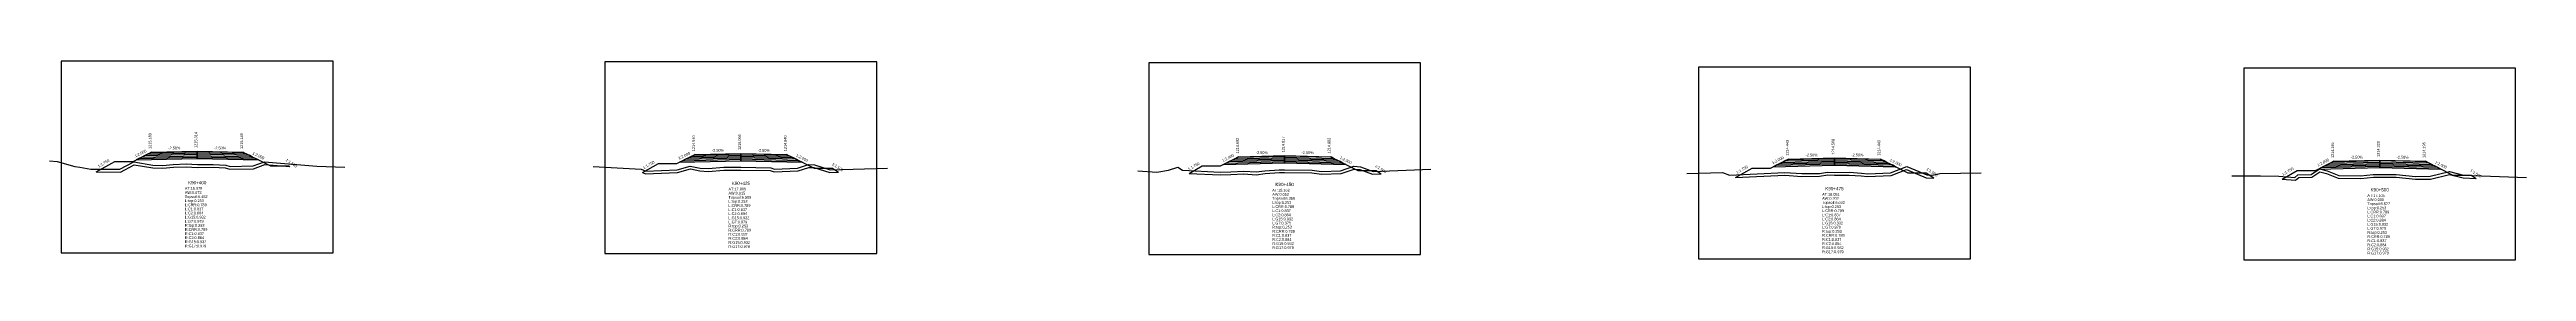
# Model space of a CAD drawing. Extents: x -7 to 78429, y 1189 to 1262.
# Drawn here: x 11651 to 11921.6, y 1203.4 to 1225.2 of the extents above; entities that cross this region are included whole.
import ezdxf
from ezdxf.enums import TextEntityAlignment as Align

# ---------------------------------------------------------------- set-up
doc = ezdxf.new("R2010")
doc.units = 0

msp = doc.modelspace()

# ---------------------------------------------------------------- linework, layer by layer
at = {"layer": 'A4_BORDER', "color": 7}
for points in [[(11652.28, 1204.176), (11681.98, 1204.176), (11681.98, 1225.176), (11652.28, 1225.176), (11652.28, 1204.176)], [(11711.674, 1204.102), (11741.374, 1204.102), (11741.374, 1225.102), (11711.674, 1225.102), (11711.674, 1204.102)], [(11771.078, 1203.978), (11800.778, 1203.978), (11800.778, 1224.978), (11771.078, 1224.978), (11771.078, 1203.978)], [(11831.149, 1203.526), (11860.849, 1203.526), (11860.849, 1224.526), (11831.149, 1224.526), (11831.149, 1203.526)], [(11890.712, 1203.393), (11920.412, 1203.393), (11920.412, 1224.393), (11890.712, 1224.393), (11890.712, 1203.393)]]:
    msp.add_lwpolyline(points, dxfattribs=at)
at = {"layer": 'CLEAR_GROUND', "color": 8}
for points in [[(11656.095, 1213.026), (11658.754, 1213.022), (11660.261, 1213.822), (11662.266, 1213.463), (11663.358, 1213.44), (11664.538, 1213.55), (11665.94, 1213.602), (11667.152, 1213.529), (11668.87, 1213.553), (11670.194, 1213.473), (11670.712, 1213.325), (11673.294, 1213.387), (11674.52, 1213.841), (11677.244, 1213.614)], [(11715.795, 1212.952), (11716.095, 1212.83), (11719.606, 1212.969), (11721.012, 1213.365), (11722.038, 1213.143), (11722.968, 1213.095), (11724.671, 1213.236), (11726.512, 1213.236), (11729.733, 1213.189), (11730.156, 1213.034), (11732.778, 1213.158), (11733.951, 1213.528), (11734.508, 1213.52), (11736.246, 1212.963), (11737.2, 1212.989)], [(11775.495, 1212.873), (11778.892, 1212.696), (11780.057, 1212.754), (11781.484, 1212.827), (11782.814, 1212.725), (11783.788, 1212.865), (11785.357, 1212.967), (11785.903, 1212.967), (11788.905, 1212.919), (11789.954, 1212.77), (11792.098, 1212.846), (11793.517, 1213.353), (11794.146, 1213.285), (11795.544, 1212.792), (11796.474, 1212.828)], [(11835.195, 1212.412), (11840.585, 1212.68), (11842.436, 1212.543), (11844.378, 1212.561), (11845.271, 1212.702), (11846.008, 1212.669), (11847.615, 1212.69), (11848.915, 1212.607), (11849.616, 1212.513), (11852.178, 1212.651), (11853.884, 1213.304), (11856.005, 1212.399), (11856.779, 1212.357), (11856.849, 1212.376)], [(11894.895, 1212.243), (11896.372, 1212.12), (11896.724, 1212.404), (11898.167, 1212.465), (11899.025, 1213.056), (11899.742, 1212.849), (11901.033, 1212.359), (11903.497, 1212.317), (11904.875, 1212.461), (11905.542, 1212.447), (11907.356, 1212.447), (11909.479, 1212.232), (11911.107, 1212.256), (11913.198, 1212.752), (11914.683, 1212.384), (11916.115, 1212.326)]]:
    msp.add_lwpolyline(points, dxfattribs=at)
at = {"layer": 'DESIGN_ROAD_TRIMMED', "color": 1}
for points in [[(11656.095, 1213.026), (11658.13, 1214.189), (11660.13, 1214.189), (11662.13, 1215.189), (11662.13, 1215.189), (11662.025, 1215.136), (11662.025, 1215.136), (11661.709, 1214.978), (11661.709, 1214.978), (11661.394, 1214.821), (11661.394, 1214.821), (11661.078, 1214.663), (11661.078, 1214.663), (11660.762, 1214.505), (11660.762, 1214.505), (11660.446, 1214.347), (11667.13, 1214.514), (11667.13, 1214.664), (11667.13, 1214.664), (11667.13, 1214.814), (11667.13, 1214.814), (11667.13, 1214.964), (11667.13, 1214.964), (11667.13, 1215.114), (11667.13, 1215.114), (11667.13, 1215.264), (11667.13, 1215.264), (11667.13, 1215.314), (11667.13, 1215.314), (11667.13, 1215.314), (11667.13, 1215.314), (11667.13, 1215.314), (11667.13, 1215.264), (11667.13, 1215.264), (11667.13, 1215.114), (11667.13, 1215.114), (11667.13, 1214.964), (11667.13, 1214.964), (11667.13, 1214.814), (11667.13, 1214.814), (11667.13, 1214.664), (11667.13, 1214.664), (11667.13, 1214.514), (11673.815, 1214.347), (11673.499, 1214.505), (11673.499, 1214.505), (11673.183, 1214.663), (11673.183, 1214.663), (11672.867, 1214.821), (11672.867, 1214.821), (11672.551, 1214.978), (11672.551, 1214.978), (11672.236, 1215.136), (11672.236, 1215.136), (11672.13, 1215.189), (11672.13, 1215.189), (11675.13, 1213.689), (11677.13, 1213.689), (11677.244, 1213.614)], [(11715.795, 1212.952), (11717.524, 1213.94), (11719.524, 1213.94), (11721.524, 1214.94), (11721.524, 1214.94), (11721.418, 1214.887), (11721.418, 1214.887), (11721.102, 1214.729), (11721.102, 1214.729), (11720.787, 1214.572), (11720.787, 1214.572), (11720.471, 1214.414), (11720.471, 1214.414), (11720.155, 1214.256), (11720.155, 1214.256), (11719.839, 1214.098), (11726.524, 1214.265), (11726.524, 1214.415), (11726.524, 1214.415), (11726.524, 1214.565), (11726.524, 1214.565), (11726.524, 1214.715), (11726.524, 1214.715), (11726.524, 1214.865), (11726.524, 1214.865), (11726.524, 1215.015), (11726.524, 1215.015), (11726.524, 1215.065), (11726.524, 1215.065), (11726.524, 1215.065), (11726.524, 1215.065), (11726.524, 1215.065), (11726.524, 1215.015), (11726.524, 1215.015), (11726.524, 1214.865), (11726.524, 1214.865), (11726.524, 1214.715), (11726.524, 1214.715), (11726.524, 1214.565), (11726.524, 1214.565), (11726.524, 1214.415), (11726.524, 1214.415), (11726.524, 1214.265), (11733.208, 1214.098), (11732.892, 1214.256), (11732.892, 1214.256), (11732.576, 1214.414), (11732.576, 1214.414), (11732.26, 1214.572), (11732.26, 1214.572), (11731.945, 1214.729), (11731.945, 1214.729), (11731.629, 1214.887), (11731.629, 1214.887), (11731.524, 1214.94), (11731.524, 1214.94), (11734.524, 1213.44), (11736.524, 1213.44), (11737.2, 1212.989)], [(11775.495, 1212.873), (11776.928, 1213.692), (11778.928, 1213.692), (11780.928, 1214.692), (11780.928, 1214.692), (11780.823, 1214.639), (11780.823, 1214.639), (11780.507, 1214.481), (11780.507, 1214.481), (11780.191, 1214.324), (11780.191, 1214.324), (11779.876, 1214.166), (11779.876, 1214.166), (11779.56, 1214.008), (11779.56, 1214.008), (11779.244, 1213.85), (11785.928, 1214.017), (11785.928, 1214.167), (11785.928, 1214.167), (11785.928, 1214.317), (11785.928, 1214.317), (11785.928, 1214.467), (11785.928, 1214.467), (11785.928, 1214.617), (11785.928, 1214.617), (11785.928, 1214.767), (11785.928, 1214.767), (11785.928, 1214.817), (11785.928, 1214.817), (11785.928, 1214.817), (11785.928, 1214.817), (11785.928, 1214.817), (11785.928, 1214.767), (11785.928, 1214.767), (11785.928, 1214.617), (11785.928, 1214.617), (11785.928, 1214.467), (11785.928, 1214.467), (11785.928, 1214.317), (11785.928, 1214.317), (11785.928, 1214.167), (11785.928, 1214.167), (11785.928, 1214.017), (11792.613, 1213.85), (11792.297, 1214.008), (11792.297, 1214.008), (11791.981, 1214.166), (11791.981, 1214.166), (11791.665, 1214.324), (11791.665, 1214.324), (11791.349, 1214.481), (11791.349, 1214.481), (11791.034, 1214.639), (11791.034, 1214.639), (11790.928, 1214.692), (11790.928, 1214.692), (11793.928, 1213.192), (11795.928, 1213.192), (11796.474, 1212.828)], [(11835.195, 1212.412), (11836.999, 1213.443), (11838.999, 1213.443), (11840.999, 1214.443), (11840.999, 1214.443), (11840.894, 1214.39), (11840.894, 1214.39), (11840.578, 1214.232), (11840.578, 1214.232), (11840.262, 1214.075), (11840.262, 1214.075), (11839.946, 1213.917), (11839.946, 1213.917), (11839.63, 1213.759), (11839.63, 1213.759), (11839.315, 1213.601), (11845.999, 1213.768), (11845.999, 1213.918), (11845.999, 1213.918), (11845.999, 1214.068), (11845.999, 1214.068), (11845.999, 1214.218), (11845.999, 1214.218), (11845.999, 1214.368), (11845.999, 1214.368), (11845.999, 1214.518), (11845.999, 1214.518), (11845.999, 1214.568), (11845.999, 1214.568), (11845.999, 1214.568), (11845.999, 1214.568), (11845.999, 1214.568), (11845.999, 1214.518), (11845.999, 1214.518), (11845.999, 1214.368), (11845.999, 1214.368), (11845.999, 1214.218), (11845.999, 1214.218), (11845.999, 1214.068), (11845.999, 1214.068), (11845.999, 1213.918), (11845.999, 1213.918), (11845.999, 1213.768), (11852.683, 1213.601), (11852.367, 1213.759), (11852.367, 1213.759), (11852.051, 1213.917), (11852.051, 1213.917), (11851.736, 1214.075), (11851.736, 1214.075), (11851.42, 1214.232), (11851.42, 1214.232), (11851.104, 1214.39), (11851.104, 1214.39), (11850.999, 1214.443), (11850.999, 1214.443), (11853.999, 1212.943), (11855.999, 1212.943), (11856.849, 1212.376)], [(11894.895, 1212.243), (11896.562, 1213.195), (11898.562, 1213.195), (11900.562, 1214.195), (11900.562, 1214.195), (11900.457, 1214.142), (11900.457, 1214.142), (11900.141, 1213.984), (11900.141, 1213.984), (11899.825, 1213.827), (11899.825, 1213.827), (11899.509, 1213.669), (11899.509, 1213.669), (11899.193, 1213.511), (11899.193, 1213.511), (11898.878, 1213.353), (11905.562, 1213.52), (11905.562, 1213.67), (11905.562, 1213.67), (11905.562, 1213.82), (11905.562, 1213.82), (11905.562, 1213.97), (11905.562, 1213.97), (11905.562, 1214.12), (11905.562, 1214.12), (11905.562, 1214.27), (11905.562, 1214.27), (11905.562, 1214.32), (11905.562, 1214.32), (11905.562, 1214.32), (11905.562, 1214.32), (11905.562, 1214.32), (11905.562, 1214.27), (11905.562, 1214.27), (11905.562, 1214.12), (11905.562, 1214.12), (11905.562, 1213.97), (11905.562, 1213.97), (11905.562, 1213.82), (11905.562, 1213.82), (11905.562, 1213.67), (11905.562, 1213.67), (11905.562, 1213.52), (11912.246, 1213.353), (11911.93, 1213.511), (11911.93, 1213.511), (11911.614, 1213.669), (11911.614, 1213.669), (11911.299, 1213.827), (11911.299, 1213.827), (11910.983, 1213.984), (11910.983, 1213.984), (11910.667, 1214.142), (11910.667, 1214.142), (11910.562, 1214.195), (11910.562, 1214.195), (11913.562, 1212.695), (11915.562, 1212.695), (11916.115, 1212.326)]]:
    msp.add_lwpolyline(points, dxfattribs=at)
at = {"layer": 'FINISHED_ROAD', "color": 2}
for points in [[(11658.13, 1214.189), (11660.13, 1214.189), (11662.13, 1215.189), (11662.13, 1215.189), (11667.13, 1215.314), (11672.13, 1215.189), (11672.13, 1215.189), (11675.13, 1213.689), (11677.13, 1213.689)], [(11717.524, 1213.94), (11719.524, 1213.94), (11721.524, 1214.94), (11721.524, 1214.94), (11726.524, 1215.065), (11731.524, 1214.94), (11731.524, 1214.94), (11734.524, 1213.44), (11736.524, 1213.44)], [(11776.928, 1213.692), (11778.928, 1213.692), (11780.928, 1214.692), (11780.928, 1214.692), (11785.928, 1214.817), (11790.928, 1214.692), (11790.928, 1214.692), (11793.928, 1213.192), (11795.928, 1213.192)], [(11836.999, 1213.443), (11838.999, 1213.443), (11840.999, 1214.443), (11840.999, 1214.443), (11845.999, 1214.568), (11850.999, 1214.443), (11850.999, 1214.443), (11853.999, 1212.943), (11855.999, 1212.943)], [(11896.562, 1213.195), (11898.562, 1213.195), (11900.562, 1214.195), (11900.562, 1214.195), (11905.562, 1214.32), (11910.562, 1214.195), (11910.562, 1214.195), (11913.562, 1212.695), (11915.562, 1212.695)]]:
    msp.add_lwpolyline(points, dxfattribs=at)
at = {"layer": 'LAYER_0', "color": 4}
for points in [[(11662.13, 1215.189), (11662.025, 1215.136), (11667.13, 1215.264), (11667.13, 1215.314)], [(11721.524, 1214.94), (11721.418, 1214.887), (11726.524, 1215.015), (11726.524, 1215.065)], [(11780.928, 1214.692), (11780.823, 1214.639), (11785.928, 1214.767), (11785.928, 1214.817)], [(11840.999, 1214.443), (11840.894, 1214.39), (11845.999, 1214.518), (11845.999, 1214.568)], [(11900.562, 1214.195), (11900.457, 1214.142), (11905.562, 1214.27), (11905.562, 1214.32)]]:
    msp.add_lwpolyline(points, dxfattribs=at)
at = {"layer": 'LAYER_1', "color": 4}
for points in [[(11662.025, 1215.136), (11661.709, 1214.978), (11667.13, 1215.114), (11667.13, 1215.264)], [(11721.418, 1214.887), (11721.102, 1214.729), (11726.524, 1214.865), (11726.524, 1215.015)], [(11780.823, 1214.639), (11780.507, 1214.481), (11785.928, 1214.617), (11785.928, 1214.767)], [(11840.894, 1214.39), (11840.578, 1214.232), (11845.999, 1214.368), (11845.999, 1214.518)], [(11900.457, 1214.142), (11900.141, 1213.984), (11905.562, 1214.12), (11905.562, 1214.27)]]:
    msp.add_lwpolyline(points, dxfattribs=at)
at = {"layer": 'LAYER_10', "color": 6}
for points in [[(11673.183, 1214.663), (11673.499, 1214.505), (11667.13, 1214.664), (11667.13, 1214.814)], [(11732.576, 1214.414), (11732.892, 1214.256), (11726.524, 1214.415), (11726.524, 1214.565)], [(11791.981, 1214.166), (11792.297, 1214.008), (11785.928, 1214.167), (11785.928, 1214.317)], [(11852.051, 1213.917), (11852.367, 1213.759), (11845.999, 1213.918), (11845.999, 1214.068)], [(11911.614, 1213.669), (11911.93, 1213.511), (11905.562, 1213.67), (11905.562, 1213.82)]]:
    msp.add_lwpolyline(points, dxfattribs=at)
at = {"layer": 'LAYER_11', "color": 6}
for points in [[(11673.499, 1214.505), (11673.815, 1214.347), (11667.13, 1214.514), (11667.13, 1214.664)], [(11732.892, 1214.256), (11733.208, 1214.098), (11726.524, 1214.265), (11726.524, 1214.415)], [(11792.297, 1214.008), (11792.613, 1213.85), (11785.928, 1214.017), (11785.928, 1214.167)], [(11852.367, 1213.759), (11852.683, 1213.601), (11845.999, 1213.768), (11845.999, 1213.918)], [(11911.93, 1213.511), (11912.246, 1213.353), (11905.562, 1213.52), (11905.562, 1213.67)]]:
    msp.add_lwpolyline(points, dxfattribs=at)
at = {"layer": 'LAYER_2', "color": 4}
for points in [[(11661.709, 1214.978), (11661.394, 1214.821), (11667.13, 1214.964), (11667.13, 1215.114)], [(11721.102, 1214.729), (11720.787, 1214.572), (11726.524, 1214.715), (11726.524, 1214.865)], [(11780.507, 1214.481), (11780.191, 1214.324), (11785.928, 1214.467), (11785.928, 1214.617)], [(11840.578, 1214.232), (11840.262, 1214.075), (11845.999, 1214.218), (11845.999, 1214.368)], [(11900.141, 1213.984), (11899.825, 1213.827), (11905.562, 1213.97), (11905.562, 1214.12)]]:
    msp.add_lwpolyline(points, dxfattribs=at)
at = {"layer": 'LAYER_3', "color": 4}
for points in [[(11661.394, 1214.821), (11661.078, 1214.663), (11667.13, 1214.814), (11667.13, 1214.964)], [(11720.787, 1214.572), (11720.471, 1214.414), (11726.524, 1214.565), (11726.524, 1214.715)], [(11780.191, 1214.324), (11779.876, 1214.166), (11785.928, 1214.317), (11785.928, 1214.467)], [(11840.262, 1214.075), (11839.946, 1213.917), (11845.999, 1214.068), (11845.999, 1214.218)], [(11899.825, 1213.827), (11899.509, 1213.669), (11905.562, 1213.82), (11905.562, 1213.97)]]:
    msp.add_lwpolyline(points, dxfattribs=at)
at = {"layer": 'LAYER_4', "color": 4}
for points in [[(11661.078, 1214.663), (11660.762, 1214.505), (11667.13, 1214.664), (11667.13, 1214.814)], [(11720.471, 1214.414), (11720.155, 1214.256), (11726.524, 1214.415), (11726.524, 1214.565)], [(11779.876, 1214.166), (11779.56, 1214.008), (11785.928, 1214.167), (11785.928, 1214.317)], [(11839.946, 1213.917), (11839.63, 1213.759), (11845.999, 1213.918), (11845.999, 1214.068)], [(11899.509, 1213.669), (11899.193, 1213.511), (11905.562, 1213.67), (11905.562, 1213.82)]]:
    msp.add_lwpolyline(points, dxfattribs=at)
at = {"layer": 'LAYER_5', "color": 4}
for points in [[(11660.762, 1214.505), (11660.446, 1214.347), (11667.13, 1214.514), (11667.13, 1214.664)], [(11720.155, 1214.256), (11719.839, 1214.098), (11726.524, 1214.265), (11726.524, 1214.415)], [(11779.56, 1214.008), (11779.244, 1213.85), (11785.928, 1214.017), (11785.928, 1214.167)], [(11839.63, 1213.759), (11839.315, 1213.601), (11845.999, 1213.768), (11845.999, 1213.918)], [(11899.193, 1213.511), (11898.878, 1213.353), (11905.562, 1213.52), (11905.562, 1213.67)]]:
    msp.add_lwpolyline(points, dxfattribs=at)
at = {"layer": 'LAYER_6', "color": 6}
for points in [[(11672.13, 1215.189), (11672.236, 1215.136), (11667.13, 1215.264), (11667.13, 1215.314)], [(11731.524, 1214.94), (11731.629, 1214.887), (11726.524, 1215.015), (11726.524, 1215.065)], [(11790.928, 1214.692), (11791.034, 1214.639), (11785.928, 1214.767), (11785.928, 1214.817)], [(11850.999, 1214.443), (11851.104, 1214.39), (11845.999, 1214.518), (11845.999, 1214.568)], [(11910.562, 1214.195), (11910.667, 1214.142), (11905.562, 1214.27), (11905.562, 1214.32)]]:
    msp.add_lwpolyline(points, dxfattribs=at)
at = {"layer": 'LAYER_7', "color": 6}
for points in [[(11672.236, 1215.136), (11672.551, 1214.978), (11667.13, 1215.114), (11667.13, 1215.264)], [(11731.629, 1214.887), (11731.945, 1214.729), (11726.524, 1214.865), (11726.524, 1215.015)], [(11791.034, 1214.639), (11791.349, 1214.481), (11785.928, 1214.617), (11785.928, 1214.767)], [(11851.104, 1214.39), (11851.42, 1214.232), (11845.999, 1214.368), (11845.999, 1214.518)], [(11910.667, 1214.142), (11910.983, 1213.984), (11905.562, 1214.12), (11905.562, 1214.27)]]:
    msp.add_lwpolyline(points, dxfattribs=at)
at = {"layer": 'LAYER_8', "color": 6}
for points in [[(11672.551, 1214.978), (11672.867, 1214.821), (11667.13, 1214.964), (11667.13, 1215.114)], [(11731.945, 1214.729), (11732.26, 1214.572), (11726.524, 1214.715), (11726.524, 1214.865)], [(11791.349, 1214.481), (11791.665, 1214.324), (11785.928, 1214.467), (11785.928, 1214.617)], [(11851.42, 1214.232), (11851.736, 1214.075), (11845.999, 1214.218), (11845.999, 1214.368)], [(11910.983, 1213.984), (11911.299, 1213.827), (11905.562, 1213.97), (11905.562, 1214.12)]]:
    msp.add_lwpolyline(points, dxfattribs=at)
at = {"layer": 'LAYER_9', "color": 6}
for points in [[(11672.867, 1214.821), (11673.183, 1214.663), (11667.13, 1214.814), (11667.13, 1214.964)], [(11732.26, 1214.572), (11732.576, 1214.414), (11726.524, 1214.565), (11726.524, 1214.715)], [(11791.665, 1214.324), (11791.981, 1214.166), (11785.928, 1214.317), (11785.928, 1214.467)], [(11851.736, 1214.075), (11852.051, 1213.917), (11845.999, 1214.068), (11845.999, 1214.218)], [(11911.299, 1213.827), (11911.614, 1213.669), (11905.562, 1213.82), (11905.562, 1213.97)]]:
    msp.add_lwpolyline(points, dxfattribs=at)
at = {"layer": 'NATURAL_GROUND', "color": 3}
for points in [[(11650.999, 1214.242), (11651.843, 1214.159), (11653.769, 1213.613), (11654.309, 1213.562), (11655.526, 1213.327), (11658.679, 1213.322), (11660.211, 1214.136), (11662.295, 1213.762), (11663.347, 1213.74), (11664.518, 1213.849), (11665.943, 1213.902), (11667.159, 1213.829), (11668.877, 1213.853), (11670.244, 1213.77), (11670.75, 1213.626), (11673.236, 1213.686), (11674.478, 1214.145), (11680.203, 1213.668), (11683.247, 1213.562)], [(11710.378, 1213.632), (11715.636, 1213.342), (11716.149, 1213.132), (11719.559, 1213.267), (11721.003, 1213.674), (11722.078, 1213.441), (11722.964, 1213.396), (11724.659, 1213.536), (11726.515, 1213.536), (11729.789, 1213.488), (11730.203, 1213.337), (11732.725, 1213.456), (11733.908, 1213.829), (11734.558, 1213.819), (11736.289, 1213.264), (11742.55, 1213.438)], [(11769.893, 1213.163), (11771.984, 1213.008), (11773.246, 1213.214), (11774.277, 1213.551), (11774.778, 1213.211), (11778.892, 1212.996), (11780.041, 1213.054), (11781.488, 1213.128), (11782.804, 1213.027), (11783.757, 1213.164), (11785.347, 1213.267), (11785.905, 1213.267), (11788.928, 1213.219), (11789.97, 1213.071), (11792.041, 1213.144), (11793.481, 1213.659), (11794.213, 1213.579), (11795.589, 1213.094), (11801.906, 1213.34)], [(11829.872, 1212.871), (11833.769, 1212.973), (11834.536, 1212.68), (11840.589, 1212.981), (11842.446, 1212.843), (11844.353, 1212.861), (11845.254, 1213.003), (11846.013, 1212.969), (11847.623, 1212.99), (11848.945, 1212.906), (11849.628, 1212.814), (11852.115, 1212.948), (11853.89, 1213.628), (11856.074, 1212.696), (11856.747, 1212.659), (11857.493, 1212.865), (11862.036, 1212.939)], [(11889.405, 1212.599), (11892.534, 1212.6), (11894.543, 1212.573), (11896.277, 1212.429), (11896.613, 1212.7), (11898.068, 1212.761), (11898.972, 1213.384), (11899.837, 1213.134), (11901.091, 1212.658), (11903.484, 1212.617), (11904.863, 1212.761), (11905.545, 1212.747), (11907.371, 1212.747), (11909.492, 1212.532), (11911.07, 1212.555), (11913.2, 1213.061), (11914.726, 1212.683), (11921.597, 1212.404)]]:
    msp.add_lwpolyline(points, dxfattribs=at)
at = {"layer": 'STRUCTURE_LEFT', "color": 4}
for points in [[(11662.13, 1215.189), (11662.025, 1215.136), (11662.025, 1215.136), (11661.709, 1214.978), (11661.709, 1214.978), (11661.394, 1214.821), (11661.394, 1214.821), (11661.078, 1214.663), (11661.078, 1214.663), (11660.762, 1214.505), (11660.762, 1214.505), (11660.446, 1214.347), (11667.13, 1214.514), (11667.13, 1214.664), (11667.13, 1214.664), (11667.13, 1214.814), (11667.13, 1214.814), (11667.13, 1214.964), (11667.13, 1214.964), (11667.13, 1215.114), (11667.13, 1215.114), (11667.13, 1215.264), (11667.13, 1215.264), (11667.13, 1215.314), (11667.13, 1215.314)], [(11721.524, 1214.94), (11721.418, 1214.887), (11721.418, 1214.887), (11721.102, 1214.729), (11721.102, 1214.729), (11720.787, 1214.572), (11720.787, 1214.572), (11720.471, 1214.414), (11720.471, 1214.414), (11720.155, 1214.256), (11720.155, 1214.256), (11719.839, 1214.098), (11726.524, 1214.265), (11726.524, 1214.415), (11726.524, 1214.415), (11726.524, 1214.565), (11726.524, 1214.565), (11726.524, 1214.715), (11726.524, 1214.715), (11726.524, 1214.865), (11726.524, 1214.865), (11726.524, 1215.015), (11726.524, 1215.015), (11726.524, 1215.065), (11726.524, 1215.065)], [(11780.928, 1214.692), (11780.823, 1214.639), (11780.823, 1214.639), (11780.507, 1214.481), (11780.507, 1214.481), (11780.191, 1214.324), (11780.191, 1214.324), (11779.876, 1214.166), (11779.876, 1214.166), (11779.56, 1214.008), (11779.56, 1214.008), (11779.244, 1213.85), (11785.928, 1214.017), (11785.928, 1214.167), (11785.928, 1214.167), (11785.928, 1214.317), (11785.928, 1214.317), (11785.928, 1214.467), (11785.928, 1214.467), (11785.928, 1214.617), (11785.928, 1214.617), (11785.928, 1214.767), (11785.928, 1214.767), (11785.928, 1214.817), (11785.928, 1214.817)], [(11840.999, 1214.443), (11840.894, 1214.39), (11840.894, 1214.39), (11840.578, 1214.232), (11840.578, 1214.232), (11840.262, 1214.075), (11840.262, 1214.075), (11839.946, 1213.917), (11839.946, 1213.917), (11839.63, 1213.759), (11839.63, 1213.759), (11839.315, 1213.601), (11845.999, 1213.768), (11845.999, 1213.918), (11845.999, 1213.918), (11845.999, 1214.068), (11845.999, 1214.068), (11845.999, 1214.218), (11845.999, 1214.218), (11845.999, 1214.368), (11845.999, 1214.368), (11845.999, 1214.518), (11845.999, 1214.518), (11845.999, 1214.568), (11845.999, 1214.568)], [(11900.562, 1214.195), (11900.457, 1214.142), (11900.457, 1214.142), (11900.141, 1213.984), (11900.141, 1213.984), (11899.825, 1213.827), (11899.825, 1213.827), (11899.509, 1213.669), (11899.509, 1213.669), (11899.193, 1213.511), (11899.193, 1213.511), (11898.878, 1213.353), (11905.562, 1213.52), (11905.562, 1213.67), (11905.562, 1213.67), (11905.562, 1213.82), (11905.562, 1213.82), (11905.562, 1213.97), (11905.562, 1213.97), (11905.562, 1214.12), (11905.562, 1214.12), (11905.562, 1214.27), (11905.562, 1214.27), (11905.562, 1214.32), (11905.562, 1214.32)]]:
    msp.add_lwpolyline(points, dxfattribs=at)
at = {"layer": 'STRUCTURE_RIGHT', "color": 6}
for points in [[(11667.13, 1215.314), (11667.13, 1215.314), (11667.13, 1215.264), (11667.13, 1215.264), (11667.13, 1215.114), (11667.13, 1215.114), (11667.13, 1214.964), (11667.13, 1214.964), (11667.13, 1214.814), (11667.13, 1214.814), (11667.13, 1214.664), (11667.13, 1214.664), (11667.13, 1214.514), (11673.815, 1214.347), (11673.499, 1214.505), (11673.499, 1214.505), (11673.183, 1214.663), (11673.183, 1214.663), (11672.867, 1214.821), (11672.867, 1214.821), (11672.551, 1214.978), (11672.551, 1214.978), (11672.236, 1215.136), (11672.236, 1215.136), (11672.13, 1215.189)], [(11726.524, 1215.065), (11726.524, 1215.065), (11726.524, 1215.015), (11726.524, 1215.015), (11726.524, 1214.865), (11726.524, 1214.865), (11726.524, 1214.715), (11726.524, 1214.715), (11726.524, 1214.565), (11726.524, 1214.565), (11726.524, 1214.415), (11726.524, 1214.415), (11726.524, 1214.265), (11733.208, 1214.098), (11732.892, 1214.256), (11732.892, 1214.256), (11732.576, 1214.414), (11732.576, 1214.414), (11732.26, 1214.572), (11732.26, 1214.572), (11731.945, 1214.729), (11731.945, 1214.729), (11731.629, 1214.887), (11731.629, 1214.887), (11731.524, 1214.94)], [(11785.928, 1214.817), (11785.928, 1214.817), (11785.928, 1214.767), (11785.928, 1214.767), (11785.928, 1214.617), (11785.928, 1214.617), (11785.928, 1214.467), (11785.928, 1214.467), (11785.928, 1214.317), (11785.928, 1214.317), (11785.928, 1214.167), (11785.928, 1214.167), (11785.928, 1214.017), (11792.613, 1213.85), (11792.297, 1214.008), (11792.297, 1214.008), (11791.981, 1214.166), (11791.981, 1214.166), (11791.665, 1214.324), (11791.665, 1214.324), (11791.349, 1214.481), (11791.349, 1214.481), (11791.034, 1214.639), (11791.034, 1214.639), (11790.928, 1214.692)], [(11845.999, 1214.568), (11845.999, 1214.568), (11845.999, 1214.518), (11845.999, 1214.518), (11845.999, 1214.368), (11845.999, 1214.368), (11845.999, 1214.218), (11845.999, 1214.218), (11845.999, 1214.068), (11845.999, 1214.068), (11845.999, 1213.918), (11845.999, 1213.918), (11845.999, 1213.768), (11852.683, 1213.601), (11852.367, 1213.759), (11852.367, 1213.759), (11852.051, 1213.917), (11852.051, 1213.917), (11851.736, 1214.075), (11851.736, 1214.075), (11851.42, 1214.232), (11851.42, 1214.232), (11851.104, 1214.39), (11851.104, 1214.39), (11850.999, 1214.443)], [(11905.562, 1214.32), (11905.562, 1214.32), (11905.562, 1214.27), (11905.562, 1214.27), (11905.562, 1214.12), (11905.562, 1214.12), (11905.562, 1213.97), (11905.562, 1213.97), (11905.562, 1213.82), (11905.562, 1213.82), (11905.562, 1213.67), (11905.562, 1213.67), (11905.562, 1213.52), (11912.246, 1213.353), (11911.93, 1213.511), (11911.93, 1213.511), (11911.614, 1213.669), (11911.614, 1213.669), (11911.299, 1213.827), (11911.299, 1213.827), (11910.983, 1213.984), (11910.983, 1213.984), (11910.667, 1214.142), (11910.667, 1214.142), (11910.562, 1214.195)]]:
    msp.add_lwpolyline(points, dxfattribs=at)

# ---------------------------------------------------------------- texts
at = {"layer": 'INFO_TEXT'}
for s, p in [('AT:15.978', (11665.78, 1211.076)), ('AW:0.073', (11665.78, 1210.626)), ('Topsoil:6.452', (11665.78, 1210.176)), ('L:top:0.253', (11665.78, 1209.726)), ('L:CRR:0.789', (11665.78, 1209.276)), ('AT:17.809', (11725.174, 1211.002)), ('AW:0.015', (11725.174, 1210.552)), ('Topsoil:6.509', (11725.174, 1210.102)), ('L:top:0.253', (11725.174, 1209.652)), ('AT:18.162', (11784.578, 1210.878)), ('AW:0.052', (11784.578, 1210.428)), ('Topsoil:6.358', (11784.578, 1209.978)), ('L:top:0.253', (11784.578, 1209.528)), ('AT:18.051', (11844.649, 1210.426)), ('AW:0.202', (11844.649, 1209.976)), ('Topsoil:6.602', (11844.649, 1209.526)), ('AT:17.105', (11904.212, 1210.293)), ('AW:0.000', (11904.212, 1209.843)), ('Topsoil:6.527', (11904.212, 1209.393)), ('L:C1:0.837', (11665.78, 1208.826)), ('L:C2:0.884', (11665.78, 1208.376)), ('L:G15:0.932', (11665.78, 1207.926)), ('L:G7:0.979', (11665.78, 1207.476)), ('R:top:0.253', (11665.78, 1207.026)), ('R:CRR:0.789', (11665.78, 1206.576)), ('L:CRR:0.789', (11725.174, 1209.202)), ('L:C1:0.837', (11725.174, 1208.752)), ('L:C2:0.884', (11725.174, 1208.302)), ('L:G15:0.932', (11725.174, 1207.852)), ('L:G7:0.979', (11725.174, 1207.402)), ('R:top:0.253', (11725.174, 1206.952)), ('L:CRR:0.789', (11784.578, 1209.078)), ('L:C1:0.837', (11784.578, 1208.628)), ('L:C2:0.884', (11784.578, 1208.178)), ('L:G15:0.932', (11784.578, 1207.728)), ('L:G7:0.979', (11784.578, 1207.278)), ('R:top:0.253', (11784.578, 1206.828)), ('L:top:0.253', (11844.649, 1209.076)), ('L:CRR:0.789', (11844.649, 1208.626)), ('L:C1:0.837', (11844.649, 1208.176)), ('L:C2:0.884', (11844.649, 1207.726)), ('L:G15:0.932', (11844.649, 1207.276)), ('L:G7:0.979', (11844.649, 1206.826)), ('L:top:0.253', (11904.212, 1208.943)), ('L:CRR:0.789', (11904.212, 1208.493)), ('L:C1:0.837', (11904.212, 1208.043)), ('L:C2:0.884', (11904.212, 1207.593)), ('L:G15:0.932', (11904.212, 1207.143)), ('L:G7:0.979', (11904.212, 1206.693)), ('R:C1:0.837', (11665.78, 1206.126)), ('R:C2:0.884', (11665.78, 1205.676)), ('R:G15:0.932', (11665.78, 1205.226)), ('R:G17:0.979', (11665.78, 1204.776)), ('R:CRR:0.789', (11725.174, 1206.502)), ('R:C1:0.837', (11725.174, 1206.052)), ('R:C2:0.884', (11725.174, 1205.602)), ('R:G15:0.932', (11725.174, 1205.152)), ('R:G17:0.979', (11725.174, 1204.702)), ('R:CRR:0.789', (11784.578, 1206.378)), ('R:C1:0.837', (11784.578, 1205.928)), ('R:C2:0.884', (11784.578, 1205.478)), ('R:G15:0.932', (11784.578, 1205.028)), ('R:G17:0.979', (11784.578, 1204.578)), ('R:top:0.253', (11844.649, 1206.376)), ('R:CRR:0.789', (11844.649, 1205.926)), ('R:C1:0.837', (11844.649, 1205.476)), ('R:C2:0.884', (11844.649, 1205.026)), ('R:G15:0.932', (11844.649, 1204.576)), ('R:G17:0.979', (11844.649, 1204.126)), ('R:top:0.253', (11904.212, 1206.243)), ('R:CRR:0.789', (11904.212, 1205.793)), ('R:C1:0.837', (11904.212, 1205.343)), ('R:C2:0.884', (11904.212, 1204.893)), ('R:G15:0.932', (11904.212, 1204.443)), ('R:G17:0.979', (11904.212, 1203.993))]:
    msp.add_text(s, height=0.3, dxfattribs=at).set_placement(p)
at = {"layer": 'LEFT_TEXT_H'}
for s, p in [('1215.189', (11662.13, 1215.549)), ('1214.940', (11721.524, 1215.3)), ('1214.692', (11780.928, 1215.052)), ('1214.443', (11840.999, 1214.803)), ('1214.195', (11900.562, 1214.555))]:
    msp.add_text(s, height=0.3, rotation=90, dxfattribs=at).set_placement(p)
at = {"layer": 'POINT_TEXT_H'}
for s, p in [('1215.314', (11667.13, 1215.674)), ('1215.065', (11726.524, 1215.425)), ('1214.817', (11785.928, 1215.177)), ('1214.568', (11845.999, 1214.928)), ('1214.320', (11905.562, 1214.68))]:
    msp.add_text(s, height=0.3, rotation=90, dxfattribs=at).set_placement(p)
at = {"layer": 'RIGHT_TEXT_H'}
for s, p in [('1215.189', (11672.13, 1215.549)), ('1214.940', (11731.524, 1215.3)), ('1214.692', (11790.928, 1215.052)), ('1214.443', (11850.999, 1214.803)), ('1214.195', (11910.562, 1214.555))]:
    msp.add_text(s, height=0.3, rotation=90, dxfattribs=at).set_placement(p)
at = {"layer": 'SLOPE_left'}
for s, rotation, p in [('1:2.000', 26.565, (11661.05, 1214.85)), ('1:2.000', 26.565, (11720.443, 1214.601)), ('1:1.750', 29.745, (11657.024, 1213.764)), ('1:1.750', 29.745, (11716.57, 1213.603)), ('1:1.750', 29.745, (11776.122, 1213.439)), ('1:2.000', 26.565, (11779.848, 1214.353)), ('1:1.750', 29.745, (11836.008, 1213.084)), ('1:2.000', 26.565, (11839.918, 1214.104)), ('1:1.750', 29.745, (11895.639, 1212.875)), ('1:2.000', 26.565, (11899.481, 1213.856))]:
    msp.add_text(s, height=0.3, rotation=rotation, dxfattribs=at).set_placement(p, align=Align.BOTTOM_CENTER)
at = {"layer": 'SLOPE_right'}
for s, rotation, p in [('1:2.000', -26.565, (11673.711, 1214.6)), ('1:1.500', -33.69, (11677.287, 1213.801)), ('1:2.000', -26.565, (11733.104, 1214.351)), ('1:1.500', -33.69, (11736.961, 1213.364)), ('1:2.000', -26.565, (11792.509, 1214.103)), ('1:1.500', -33.69, (11796.301, 1213.16)), ('1:2.000', -26.565, (11852.579, 1213.854)), ('1:1.500', -33.69, (11856.524, 1212.809)), ('1:2.000', -26.565, (11912.142, 1213.606)), ('1:1.500', -33.69, (11915.938, 1212.66))]:
    msp.add_text(s, height=0.3, rotation=rotation, dxfattribs=at).set_placement(p, align=Align.BOTTOM_CENTER)
at = {"layer": 'SLOPE_TEXT'}
for p in [(11664.63, 1215.492), (11669.63, 1215.492), (11724.024, 1215.243), (11729.024, 1215.243), (11783.428, 1214.995), (11788.428, 1214.995), (11843.499, 1214.745), (11848.499, 1214.745), (11903.062, 1214.497), (11908.062, 1214.497)]:
    msp.add_text('-2.50%', height=0.3, dxfattribs=at).set_placement(p, align=Align.CENTER)
at = {"layer": 'STATION_TITLE'}
for s, p in [('K90+400', (11667.13, 1211.676)), ('K90+425', (11726.524, 1211.602)), ('K90+450', (11785.928, 1211.478)), ('K90+475', (11845.999, 1211.026)), ('K90+500', (11905.562, 1210.893))]:
    msp.add_text(s, height=0.36, dxfattribs=at).set_placement(p, align=Align.CENTER)

doc.saveas('drawing.dxf')
